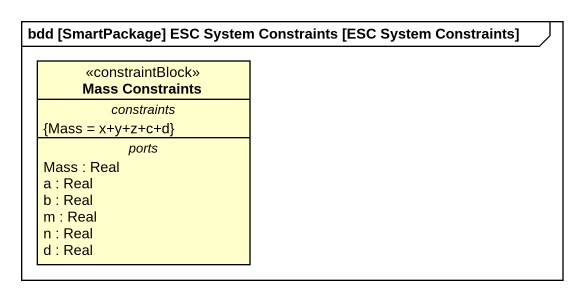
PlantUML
@startuml
mainframe bdd [SmartPackage] ESC System Constraints [ESC System Constraints]
hide circle
hide empty members
class "Mass Constraints" as Mass_Constraints <<constraintBlock>> {
  -- constraints --
  {Mass = x+y+z+c+d}
  -- ports --
  Mass : Real
  a : Real
  b : Real
  m : Real
  n : Real
  d : Real
}
@enduml
